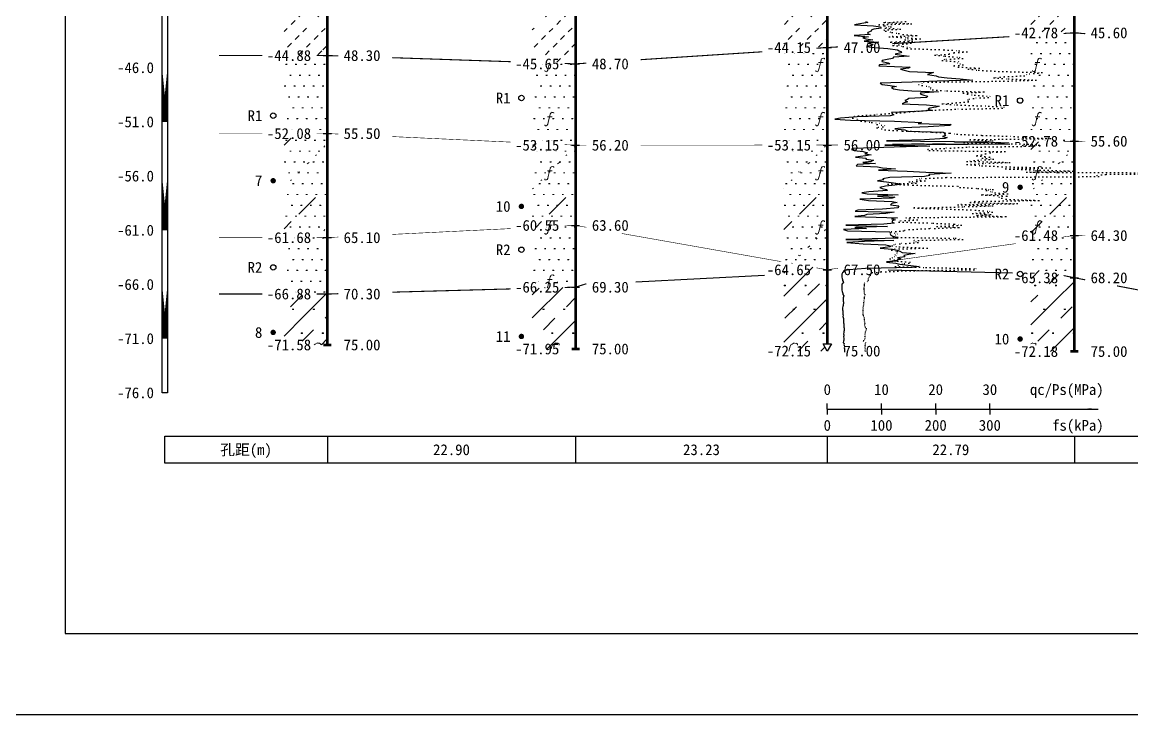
# Model space of a CAD drawing. Extents: x -37 to 3540, y -1485 to 297.
# Drawn here: x 721.3 to 926, y -1485 to -1357.2 of the extents above; entities that cross this region are included whole.
import ezdxf
from ezdxf.enums import TextEntityAlignment as Align

# ---------------------------------------------------------------- set-up
doc = ezdxf.new("R2010")
doc.units = 0
doc.linetypes.add('DOT', pattern=[6.35, 0, -6.35])
doc.layers.get('0').update_dxf_attribs({"linetype": 'CONTINUOUS'})
for name, color, linetype in [('CURVE', 200, 'CONTINUOUS'), ('FRAME', 7, 'CONTINUOUS'), ('HOLE', 41, 'CONTINUOUS'), ('RULER', 7, 'CONTINUOUS'), ('SAMPLE', 1, 'CONTINUOUS'), ('STRATUM', 241, 'CONTINUOUS')]:
    doc.layers.add(name, color=color, linetype=linetype)
doc.layers.add('HATCH', color=7, linetype='CONTINUOUS', lineweight=13)
doc.styles.add('ST', font='')
doc.styles.get('ST').set_extended_font_data('SimSun')
pattern_1 = [(45, (818.5277, -1485), (-6e-07, 6.99998), [0.9473, -8.9522]), (45, (819.9277, -1483.6), (-6e-07, 6.99998), [0.9869, -8.9126]), (45, (821.3277, -1482.2), (-6e-07, 6.99998), [1.06018, -8.8393]), (45, (822.7277, -1480.8), (-6e-07, 6.99998), [0.94918, -8.95032]), (45, (824.1277, -1479.4), (-6e-07, 6.99998), [1.0365, -8.863]), (45, (822.0277, -1485), (-6e-07, 6.99998), [1.01335, -8.88615]), (45, (823.4277, -1483.6), (-6e-07, 6.99998), [1.07896, -12.12037]), (45, (824.8277, -1482.2), (-6e-07, 6.99998), [0.99882, -8.90067]), (45, (819.2277, -1480.8), (-4e-07, 6.99998), [1.05533, -8.84416]), (45, (820.6277, -1479.4), (-4e-07, 6.99998), [1.0365, -8.863])]
pattern_2 = [(82.875, (817.693, -1486.206), (0.000369, 10.000176), [0.0893, -80.5337]), (143.13, (817.794, -1486.2818), (-29.999964, 20.000054), [0.12627, -49.87373]), (172.875, (817.9713, -1486.304), (-70.000246, 9.99966), [0.17857, -80.44443]), (206.565, (818.1497, -1486.2147), (-9.9997, -9.99969), [0.19954, -22.16046]), (243.435, (818.239, -1486.0363), (9e-06, -9.9997), [0.19954, -22.16146]), (255.964, (818.3282, -1485.679), (-0.0002, -9.9995), [0.36813, -40.86287]), (255.964, (818.6383, -1484.439), (-0.0002, -9.9995), [1.2784, -39.9526]), (255.964, (818.7068, -1484.165), (-0.0002, -9.9995), [0.28235, -40.94865]), (216.87, (818.897, -1483.9108), (-9.999982, -10.000018), [0.12627, -49.87373]), (243.435, (818.796, -1483.9865), (9e-06, -9.9997), [0.19954, -22.16146]), (206.565, (819.0755, -1483.8215), (-9.9997, -9.99969), [0.19954, -22.16046]), (172.875, (819.2527, -1483.8437), (-70.000246, 9.99966), [0.17857, -80.44443]), (143.13, (819.3537, -1483.9194), (-29.999964, 20.000054), [0.12627, -49.87373]), (82.875, (819.3426, -1484.008), (0.000369, 10.000176), [0.0893, -80.5337]), (0, (818.198, -1484.66), (0, 10), [0.89286, -9.10714]), (0, (818.5527, -1485), (1, 2), [0, -1.75]), (0, (818.5277, -1484.975), (1, 2), [0, -1.75]), (0, (818.5277, -1485), (1, 2), [0, -1.75]), (0, (818.5027, -1485), (1, 2), [0, -1.75]), (0, (818.5277, -1485.025), (1, 2), [0, -1.75])]
pattern_3 = [(45, (818.528, -1485), (-2e-06, 15.4), [4.3383, -17.4406]), (45, (824.716, -1478.777), (-2e-06, 15.4), [4.386, -17.3928]), (45, (829.676, -1473.819), (-2e-06, 15.4), [3.99, -17.789]), (26.565, (818.528, -1477.3), (15.4, 15.4), [0.2123, -34.2231]), (36.87, (820.0677, -1475.76), (15.4, 15.4), [0.435, -76.565]), (315, (826.228, -1469.653), (15.4, 3e-06), [0.0727, -21.7062]), (26.565, (826.228, -1485), (15.4, 15.4), [0.3184, -34.117]), (26.565, (827.768, -1483.46), (15.4, 15.4), [0.2316, -34.2038]), (90, (828.538, -1482.69), (-15.4, -1e-06), [0.0633, -15.3367]), (26.565, (829.308, -1481.92), (15.4, 15.4), [0.2002, -68.6707]), (36.87, (830.8477, -1480.38), (15.4, 15.4), [0.2435, -76.7565]), (45, (832.388, -1478.84), (-5e-07, 15.4), [0.24, -21.5388]), (315, (833.739, -1477.195), (15.4, 3e-06), [0.0727, -21.7062]), (36.87, (821.6077, -1474.22), (15.4, 15.4), [0.2249, -76.7751]), (53.13, (823.1477, -1472.68), (30.8, 46.2), [0.2956, -76.7044]), (53.13, (824.6877, -1471.14), (30.8, 46.2), [0.2777, -76.7223])]
pattern_4 = [(45, (818.5277, -1485), (-4.24264, 4.24264), [10, 0]), (45, (819.5887, -1488.182), (-2.12132, 6.36396), [3, -3])]
pattern_5 = [(82.875, (816.6915, -1487.6533), (0.00081, 22.00039), [0.1964, -177.1742]), (143.13, (816.9138, -1487.82), (-65.99992, 44.00012), [0.2778, -109.7222]), (172.875, (817.3036, -1487.8687), (-154.00054, 21.99925), [0.3929, -176.9777]), (206.565, (817.696, -1487.672), (-21.99935, -21.9993), [0.439, -48.753]), (243.435, (817.893, -1487.28), (2e-05, -21.9993), [0.439, -48.7552]), (255.964, (818.089, -1486.494), (-0.00044, -21.9989), [0.8099, -89.8983]), (255.964, (818.771, -1483.7656), (-0.00044, -21.9989), [2.8124, -87.8958]), (255.964, (818.9217, -1483.163), (-0.00044, -21.9989), [0.6212, -90.087]), (216.87, (819.3402, -1482.6037), (-21.99996, -22.00004), [0.2778, -109.7222]), (243.435, (819.118, -1482.77), (2e-05, -21.9993), [0.439, -48.7552]), (206.565, (819.733, -1482.407), (-21.99935, -21.9993), [0.439, -48.753]), (172.875, (820.1227, -1482.456), (-154.00054, 21.99925), [0.3929, -176.9777]), (143.13, (820.345, -1482.6228), (-65.99992, 44.00012), [0.2778, -109.7222]), (82.875, (820.3206, -1482.8177), (0.00081, 22.00039), [0.1964, -177.1742]), (0, (817.802, -1484.252), (0, 22), [1.9643, -20.0357]), (0, (818.5827, -1485), (2.2, 4.4), [0, -3.85]), (0, (818.5277, -1484.945), (2.2, 4.4), [0, -3.85]), (0, (818.5277, -1485), (2.2, 4.4), [0, -3.85]), (0, (818.4727, -1485), (2.2, 4.4), [0, -3.85]), (0, (818.5277, -1485.055), (2.2, 4.4), [0, -3.85])]

# ---------------------------------------------------------------- blocks, each defined once
blk = doc.blocks.new('Arrow')
for points in [[(-3.984779, 0.348623), (0, 0), (-3.189535, 0)], [(-3.189535, 0), (0, 0), (-3.984779, -0.348623)]]:
    blk.add_solid(points)
blk = doc.blocks.new('SampleSoilUndisturbed')
at = {"const_width": 0.5}
blk.add_lwpolyline([(-0.25, 0, 1), (0.25, 0, 1)], format="xyb", close=True, dxfattribs=at)
blk = doc.blocks.new('SampleSoilDisturbed')
blk.add_circle((0, 0), 0.5)

msp = doc.modelspace()

# ---------------------------------------------------------------- hatches: boundary and pattern name
at = {"layer": 'HATCH'}
h = msp.add_hatch(dxfattribs=at)
h.set_pattern_fill('NZFT', color=52, style=0)
h.set_pattern_definition(pattern_1)
h.paths.add_polyline_path([(823.4, -1345.08), (815.4, -1345.09), (815.4, -1364.61), (823.4, -1364.88)])
h.paths.add_polyline_path([(811.33, -1366.37), (820.89, -1366.37), (820.89, -1363.44), (811.33, -1363.44)], flags=9)
h.paths.add_polyline_path([(811.33, -1346.57), (820.89, -1346.57), (820.89, -1343.64), (811.33, -1343.64)], flags=9)
h = msp.add_hatch(dxfattribs=at)
h.set_pattern_fill('NZFT', color=52, style=0)
h.set_pattern_definition(pattern_1)
h.paths.add_polyline_path([(915.44, -1348.35), (907.44, -1348.47), (907.44, -1359.62), (915.44, -1359.15)])
h.paths.add_polyline_path([(903.37, -1360.63), (912.93, -1360.63), (912.93, -1357.7), (903.37, -1357.7)], flags=9)
h.paths.add_polyline_path([(903.37, -1349.83), (912.93, -1349.83), (912.93, -1346.9), (903.37, -1346.9)], flags=9)
h = msp.add_hatch(dxfattribs=at)
h.set_pattern_fill('NZFT', color=52, style=0)
h.set_pattern_definition(pattern_1)
h.paths.add_polyline_path([(777.59, -1349.54), (769.59, -1349.54), (769.59, -1363.34), (777.59, -1363.34)])
h.paths.add_polyline_path([(765.52, -1364.83), (775.08, -1364.83), (775.08, -1361.9), (765.52, -1361.9)], flags=9)
h.paths.add_polyline_path([(765.52, -1351.03), (775.08, -1351.03), (775.08, -1348.1), (765.52, -1348.1)], flags=9)
h = msp.add_hatch(dxfattribs=at)
h.set_pattern_fill('NZFT', color=52, style=0)
h.set_pattern_definition(pattern_1)
h.paths.add_polyline_path([(869.85, -1349.07), (861.85, -1347.76), (861.85, -1362.39), (869.85, -1361.87)])
h.paths.add_polyline_path([(857.79, -1363.36), (867.34, -1363.36), (867.34, -1360.44), (857.79, -1360.44)], flags=9)
h.paths.add_polyline_path([(857.78, -1350.56), (867.34, -1350.56), (867.34, -1347.63), (857.78, -1347.63)], flags=9)
h = msp.add_hatch(dxfattribs=at)
h.set_pattern_fill('FS', color=142, style=0)
h.set_pattern_definition(pattern_2)
h.paths.add_polyline_path([(915.44, -1359.15), (907.44, -1359.62), (907.44, -1379.27), (915.44, -1379.15)])
h.paths.add_polyline_path([(903.37, -1380.63), (912.93, -1380.63), (912.93, -1377.7), (903.37, -1377.7)], flags=9)
h.paths.add_polyline_path([(903.37, -1360.63), (912.93, -1360.63), (912.93, -1357.7), (903.37, -1357.7)], flags=9)
h = msp.add_hatch(dxfattribs=at)
h.set_pattern_fill('FS', color=142, style=0)
h.set_pattern_definition(pattern_2)
h.paths.add_polyline_path([(869.85, -1361.87), (861.85, -1362.39), (861.85, -1379.87), (869.85, -1379.87)])
h.paths.add_polyline_path([(857.78, -1381.36), (867.34, -1381.36), (867.34, -1378.43), (857.78, -1378.43)], flags=9)
h.paths.add_polyline_path([(857.79, -1363.36), (867.34, -1363.36), (867.34, -1360.44), (857.79, -1360.44)], flags=9)
h = msp.add_hatch(dxfattribs=at)
h.set_pattern_fill('FS', color=142, style=0)
h.set_pattern_definition(pattern_2)
h.paths.add_polyline_path([(777.59, -1363.34), (769.59, -1363.34), (769.59, -1377.74), (777.59, -1377.74)])
h.paths.add_polyline_path([(765.52, -1379.23), (775.08, -1379.23), (775.08, -1376.3), (765.52, -1376.3)], flags=9)
h.paths.add_polyline_path([(765.52, -1364.83), (775.08, -1364.83), (775.08, -1361.9), (765.52, -1361.9)], flags=9)
h = msp.add_hatch(dxfattribs=at)
h.set_pattern_fill('FS', color=142, style=0)
h.set_pattern_definition(pattern_2)
h.paths.add_polyline_path([(823.4, -1364.88), (815.4, -1364.61), (815.4, -1379.51), (823.4, -1379.88)])
h.paths.add_polyline_path([(811.33, -1381.37), (820.89, -1381.37), (820.89, -1378.44), (811.33, -1378.44)], flags=9)
h.paths.add_polyline_path([(811.33, -1366.37), (820.89, -1366.37), (820.89, -1363.44), (811.33, -1363.44)], flags=9)
h = msp.add_hatch(dxfattribs=at)
h.set_pattern_fill('FS', color=142, style=0)
h.set_pattern_definition(pattern_2)
h.paths.add_polyline_path([(777.59, -1377.74), (769.59, -1377.74), (769.59, -1396.94), (777.59, -1396.94)])
h.paths.add_polyline_path([(765.52, -1398.43), (775.08, -1398.43), (775.08, -1395.5), (765.52, -1395.5)], flags=9)
h.paths.add_polyline_path([(765.52, -1379.23), (775.08, -1379.23), (775.08, -1376.3), (765.52, -1376.3)], flags=9)
h = msp.add_hatch(dxfattribs=at)
h.set_pattern_fill('SZFT', color=142, scale=2.2, style=0)
h.set_pattern_definition(pattern_3)
h.paths.add_polyline_path([(777.59, -1377.74), (769.59, -1377.74), (769.59, -1396.94), (777.59, -1396.94)])
h.paths.add_polyline_path([(765.52, -1398.43), (775.08, -1398.43), (775.08, -1395.5), (765.52, -1395.5)], flags=9)
h.paths.add_polyline_path([(765.52, -1379.23), (775.08, -1379.23), (775.08, -1376.3), (765.52, -1376.3)], flags=9)
h = msp.add_hatch(dxfattribs=at)
h.set_pattern_fill('FS', color=142, style=0)
h.set_pattern_definition(pattern_2)
h.paths.add_polyline_path([(915.44, -1379.15), (907.44, -1379.27), (907.44, -1397.66), (915.44, -1396.55)])
h.paths.add_polyline_path([(903.37, -1398.03), (912.93, -1398.03), (912.93, -1395.1), (903.37, -1395.1)], flags=9)
h.paths.add_polyline_path([(903.37, -1380.63), (912.93, -1380.63), (912.93, -1377.7), (903.37, -1377.7)], flags=9)
h = msp.add_hatch(dxfattribs=at)
h.set_pattern_fill('SZFT', color=142, scale=2.2, style=0)
h.set_pattern_definition(pattern_3)
h.paths.add_polyline_path([(915.44, -1379.15), (907.44, -1379.27), (907.44, -1397.66), (915.44, -1396.55)])
h.paths.add_polyline_path([(903.37, -1398.03), (912.93, -1398.03), (912.93, -1395.1), (903.37, -1395.1)], flags=9)
h.paths.add_polyline_path([(903.37, -1380.63), (912.93, -1380.63), (912.93, -1377.7), (903.37, -1377.7)], flags=9)
h = msp.add_hatch(dxfattribs=at)
h.set_pattern_fill('FS', color=142, style=0)
h.set_pattern_definition(pattern_2)
h.paths.add_polyline_path([(823.4, -1379.88), (815.4, -1379.51), (815.4, -1395.08), (823.4, -1394.68)])
h.paths.add_polyline_path([(811.33, -1396.17), (820.89, -1396.17), (820.89, -1393.24), (811.33, -1393.24)], flags=9)
h.paths.add_polyline_path([(811.33, -1381.37), (820.89, -1381.37), (820.89, -1378.44), (811.33, -1378.44)], flags=9)
h = msp.add_hatch(dxfattribs=at)
h.set_pattern_fill('SZFT', color=142, scale=2.2, style=0)
h.set_pattern_definition(pattern_3)
h.paths.add_polyline_path([(823.4, -1379.88), (815.4, -1379.51), (815.4, -1395.08), (823.4, -1394.68)])
h.paths.add_polyline_path([(811.33, -1396.17), (820.89, -1396.17), (820.89, -1393.24), (811.33, -1393.24)], flags=9)
h.paths.add_polyline_path([(811.33, -1381.37), (820.89, -1381.37), (820.89, -1378.44), (811.33, -1378.44)], flags=9)
h = msp.add_hatch(dxfattribs=at)
h.set_pattern_fill('FS', color=142, style=0)
h.set_pattern_definition(pattern_2)
h.paths.add_polyline_path([(869.85, -1379.87), (861.85, -1379.87), (861.85, -1401.46), (869.85, -1402.87)])
h.paths.add_polyline_path([(857.78, -1404.36), (867.34, -1404.36), (867.34, -1401.43), (857.78, -1401.43)], flags=9)
h.paths.add_polyline_path([(857.78, -1381.36), (867.34, -1381.36), (867.34, -1378.43), (857.78, -1378.43)], flags=9)
h = msp.add_hatch(dxfattribs=at)
h.set_pattern_fill('SZFT', color=142, scale=2.2, style=0)
h.set_pattern_definition(pattern_3)
h.paths.add_polyline_path([(869.85, -1379.87), (861.85, -1379.87), (861.85, -1401.46), (869.85, -1402.87)])
h.paths.add_polyline_path([(857.78, -1404.36), (867.34, -1404.36), (867.34, -1401.43), (857.78, -1401.43)], flags=9)
h.paths.add_polyline_path([(857.78, -1381.36), (867.34, -1381.36), (867.34, -1378.43), (857.78, -1378.43)], flags=9)
h = msp.add_hatch(dxfattribs=at)
h.set_pattern_fill('FS', color=142, style=0)
h.set_pattern_definition(pattern_2)
h.paths.add_polyline_path([(823.4, -1394.68), (815.4, -1395.08), (815.4, -1406.3), (823.4, -1406.08)])
h.paths.add_polyline_path([(811.33, -1407.57), (820.89, -1407.57), (820.89, -1404.64), (811.33, -1404.64)], flags=9)
h.paths.add_polyline_path([(811.33, -1396.17), (820.89, -1396.17), (820.89, -1393.24), (811.33, -1393.24)], flags=9)
h = msp.add_hatch(dxfattribs=at)
h.set_pattern_fill('FS', color=142, style=0)
h.set_pattern_definition(pattern_2)
h.paths.add_polyline_path([(777.59, -1396.94), (769.59, -1396.94), (769.59, -1407.34), (777.59, -1407.34)])
h.paths.add_polyline_path([(765.52, -1408.83), (775.08, -1408.83), (775.08, -1405.9), (765.52, -1405.9)], flags=9)
h.paths.add_polyline_path([(765.52, -1398.43), (775.08, -1398.43), (775.08, -1395.5), (765.52, -1395.5)], flags=9)
h = msp.add_hatch(dxfattribs=at)
h.set_pattern_fill('FS', color=142, style=0)
h.set_pattern_definition(pattern_2)
h.paths.add_polyline_path([(915.44, -1396.55), (907.44, -1397.66), (907.44, -1402.72), (915.44, -1404.35)])
h.paths.add_polyline_path([(903.37, -1405.83), (912.93, -1405.83), (912.93, -1402.9), (903.37, -1402.9)], flags=9)
h.paths.add_polyline_path([(903.37, -1398.03), (912.93, -1398.03), (912.93, -1395.1), (903.37, -1395.1)], flags=9)
h = msp.add_hatch(dxfattribs=at)
h.set_pattern_fill('FZNT', color=32, style=0)
h.set_pattern_definition(pattern_4)
h.paths.add_polyline_path([(869.85, -1402.87), (861.85, -1401.46), (861.85, -1417.87), (869.85, -1417.87), (869.1, -1416.57), (869.85, -1416.57)])
h.paths.add_polyline_path([(857.79, -1419.36), (867.34, -1419.36), (867.34, -1416.44), (857.79, -1416.44)], flags=9)
h.paths.add_polyline_path([(857.78, -1404.36), (867.34, -1404.36), (867.34, -1401.43), (857.78, -1401.43)], flags=9)
h = msp.add_hatch(dxfattribs=at)
h.set_pattern_fill('FS', color=32, scale=2.2, style=0)
h.set_pattern_definition(pattern_5)
h.paths.add_polyline_path([(869.85, -1402.87), (861.85, -1401.46), (861.85, -1417.87), (869.85, -1417.87), (869.1, -1416.57), (869.85, -1416.57)])
h.paths.add_polyline_path([(857.79, -1419.36), (867.34, -1419.36), (867.34, -1416.44), (857.79, -1416.44)], flags=9)
h.paths.add_polyline_path([(857.78, -1404.36), (867.34, -1404.36), (867.34, -1401.43), (857.78, -1401.43)], flags=9)
h = msp.add_hatch(dxfattribs=at)
h.set_pattern_fill('FZNT', color=32, style=0)
h.set_pattern_definition(pattern_4)
h.paths.add_polyline_path([(823.4, -1406.08), (815.4, -1406.3), (815.4, -1417.48), (823.4, -1417.48)])
h.paths.add_polyline_path([(811.33, -1418.97), (820.89, -1418.97), (820.89, -1416.04), (811.33, -1416.04)], flags=9)
h.paths.add_polyline_path([(811.33, -1407.57), (820.89, -1407.57), (820.89, -1404.64), (811.33, -1404.64)], flags=9)
h = msp.add_hatch(dxfattribs=at)
h.set_pattern_fill('FS', color=32, scale=2.2, style=0)
h.set_pattern_definition(pattern_5)
h.paths.add_polyline_path([(823.4, -1406.08), (815.4, -1406.3), (815.4, -1417.48), (823.4, -1417.48)])
h.paths.add_polyline_path([(811.33, -1418.97), (820.89, -1418.97), (820.89, -1416.04), (811.33, -1416.04)], flags=9)
h.paths.add_polyline_path([(811.33, -1407.57), (820.89, -1407.57), (820.89, -1404.64), (811.33, -1404.64)], flags=9)
h = msp.add_hatch(dxfattribs=at)
h.set_pattern_fill('FZNT', color=32, style=0)
h.set_pattern_definition(pattern_4)
h.paths.add_polyline_path([(915.44, -1404.35), (907.44, -1402.72), (907.44, -1417.95), (915.44, -1417.95)])
h.paths.add_polyline_path([(903.37, -1419.43), (912.93, -1419.43), (912.93, -1416.5), (903.37, -1416.5)], flags=9)
h.paths.add_polyline_path([(903.37, -1405.83), (912.93, -1405.83), (912.93, -1402.9), (903.37, -1402.9)], flags=9)
h = msp.add_hatch(dxfattribs=at)
h.set_pattern_fill('FS', color=32, scale=2.2, style=0)
h.set_pattern_definition(pattern_5)
h.paths.add_polyline_path([(915.44, -1404.35), (907.44, -1402.72), (907.44, -1417.95), (915.44, -1417.95)])
h.paths.add_polyline_path([(903.37, -1419.43), (912.93, -1419.43), (912.93, -1416.5), (903.37, -1416.5)], flags=9)
h.paths.add_polyline_path([(903.37, -1405.83), (912.93, -1405.83), (912.93, -1402.9), (903.37, -1402.9)], flags=9)
h = msp.add_hatch(dxfattribs=at)
h.set_pattern_fill('FZNT', color=32, style=0)
h.set_pattern_definition(pattern_4)
h.paths.add_polyline_path([(777.59, -1407.34), (769.59, -1407.34), (769.59, -1416.74), (777.59, -1416.74)])
h.paths.add_polyline_path([(765.52, -1418.23), (775.08, -1418.23), (775.08, -1415.3), (765.52, -1415.3)], flags=9)
h.paths.add_polyline_path([(765.52, -1408.83), (775.08, -1408.83), (775.08, -1405.9), (765.52, -1405.9)], flags=9)
h = msp.add_hatch(dxfattribs=at)
h.set_pattern_fill('FS', color=32, scale=2.2, style=0)
h.set_pattern_definition(pattern_5)
h.paths.add_polyline_path([(777.59, -1407.34), (769.59, -1407.34), (769.59, -1416.74), (777.59, -1416.74)])
h.paths.add_polyline_path([(765.52, -1418.23), (775.08, -1418.23), (775.08, -1415.3), (765.52, -1415.3)], flags=9)
h.paths.add_polyline_path([(765.52, -1408.83), (775.08, -1408.83), (775.08, -1405.9), (765.52, -1405.9)], flags=9)

# ---------------------------------------------------------------- linework, layer by layer
at = {"layer": 'CURVE', "color": 30, "linetype": 'Continuous'}
msp.add_lwpolyline([(876.91, -1357.07), (877.34, -1357.27), (875.87, -1357.47), (874.86, -1357.67), (878.37, -1357.87), (879.69, -1358.07), (879.77, -1358.27), (878.45, -1358.47), (877.97, -1358.67), (877.92, -1358.87), (877.36, -1359.07), (877.28, -1359.27), (877.74, -1359.47), (874.83, -1359.67), (877.47, -1359.87), (876.39, -1360.07), (876.96, -1360.27), (878.28, -1360.47), (876.63, -1360.67), (879.33, -1360.87), (877.27, -1361.07), (878.33, -1361.27), (878.08, -1361.47), (877.08, -1361.67), (878.58, -1361.87), (881.04, -1362.07), (882.79, -1362.27), (883.13, -1362.47), (883.55, -1362.67), (883.44, -1362.87), (882.39, -1363.07), (883.53, -1363.27), (884.94, -1363.47), (882.06, -1363.67), (881.9, -1363.87), (880.91, -1364.07), (879.95, -1364.27), (879.89, -1364.47), (881.09, -1364.67), (881.38, -1364.87), (879.48, -1365.07), (879.38, -1365.27), (885.13, -1365.47), (884.83, -1365.67), (883.35, -1365.87), (884.05, -1366.07), (885.02, -1366.27), (889.44, -1366.47), (888.9, -1366.67), (888.37, -1366.87), (889.94, -1367.07), (890.38, -1367.27), (891.99, -1367.47), (894.38, -1367.67), (896.68, -1367.87), (890.11, -1368.07), (885.52, -1368.27), (879.63, -1368.47), (879.96, -1368.67), (881.43, -1368.87), (882.6, -1369.07), (881.69, -1369.27), (882.05, -1369.47), (883.2, -1369.67), (885.45, -1369.87), (890.35, -1370.07), (887, -1370.27), (887.12, -1370.47), (887.65, -1370.67), (888.4, -1370.87), (888.17, -1371.07), (884.87, -1371.27), (884.66, -1371.47), (884.18, -1371.67), (884.63, -1371.87), (884.02, -1372.07), (883.67, -1372.27), (888.15, -1372.47), (890.48, -1372.67), (889.88, -1372.87), (888.77, -1373.07), (888.47, -1373.27), (889.25, -1373.47), (886.2, -1373.67), (881.71, -1373.87), (881.81, -1374.07), (882.13, -1374.27), (881.46, -1374.47), (875.38, -1374.67), (872.26, -1374.87), (871.22, -1375.07), (874.13, -1375.27), (882.26, -1375.47), (887.24, -1375.67), (886.61, -1375.87), (892.72, -1376.07), (892.48, -1376.27), (888.45, -1376.47), (883.94, -1376.67), (882.32, -1376.87), (884.14, -1377.07), (884.79, -1377.27), (891.23, -1377.47), (891.67, -1377.67), (891.46, -1377.87), (891.68, -1378.07), (891.13, -1378.27), (892, -1378.47), (891.53, -1378.67), (887.8, -1378.87), (880.79, -1379.07), (899.61, -1379.27), (901.32, -1379.47), (903.53, -1379.67), (880.47, -1379.87), (888.76, -1380.07), (882.17, -1380.27), (874.61, -1380.47), (874.29, -1380.67), (874.79, -1380.87), (876.48, -1381.07), (877.27, -1381.27), (876.77, -1381.47), (877.97, -1381.67), (876.93, -1381.87), (875.06, -1382.07), (877, -1382.27), (876.95, -1382.47), (878.36, -1382.67), (877.97, -1382.87), (876.39, -1383.07), (878.75, -1383.27), (875.41, -1383.47), (875.15, -1383.67), (879.14, -1383.87), (880.04, -1384.07), (882.44, -1384.27), (879.27, -1384.47), (884.56, -1384.67), (888.03, -1384.87), (892.72, -1385.07), (888.59, -1385.27), (888.8, -1385.47), (887.8, -1385.67), (881.41, -1385.87), (880.08, -1386.07), (880.27, -1386.27), (879.1, -1386.47), (880.8, -1386.67), (882.51, -1386.87), (883.56, -1387.07), (882.31, -1387.27), (880.62, -1387.47), (879.56, -1387.67), (879.97, -1387.87), (880.8, -1388.07), (880.99, -1388.27), (877.53, -1388.47), (876.25, -1388.67), (877.18, -1388.87), (882.9, -1389.07), (879.13, -1389.27), (882.33, -1389.47), (881.79, -1389.67), (875.87, -1389.87), (877.44, -1390.07), (881.82, -1390.27), (882.74, -1390.47), (881.74, -1390.67), (881.49, -1390.87), (883.05, -1391.07), (882.94, -1391.27), (882.94, -1391.47), (880.03, -1391.67), (875.47, -1391.87), (875.01, -1392.07), (882.19, -1392.27), (880.65, -1392.47), (877.12, -1392.67), (876.73, -1392.87), (874.96, -1393.07), (882.82, -1393.27), (881.69, -1393.47), (882.36, -1393.67), (881.8, -1393.87), (881.84, -1394.07), (882.17, -1394.27), (880.26, -1394.47), (873.27, -1394.67), (880.95, -1394.87), (874.92, -1395.07), (877.08, -1395.27), (872.87, -1395.47), (873.6, -1395.67), (881.33, -1395.87), (881.49, -1396.07), (881.48, -1396.27), (881.58, -1396.47), (881.92, -1396.67), (882.63, -1396.87), (882.91, -1397.07), (873.25, -1397.27), (882.14, -1397.47), (876.71, -1397.67), (873.43, -1397.87), (876.45, -1398.07), (880.66, -1398.27), (881.43, -1398.47), (881.46, -1398.67), (879.6, -1398.87), (881.85, -1399.07), (882.76, -1399.27), (883.24, -1399.47), (883.69, -1399.67), (886.09, -1399.87), (884.91, -1400.07), (883.95, -1400.27), (884.14, -1400.47), (882.78, -1400.67), (883.41, -1400.87), (882.87, -1401.07), (882.56, -1401.27), (880.78, -1401.47), (882.47, -1401.67), (883.21, -1401.87), (885.29, -1402.07), (886.83, -1402.27), (885.5, -1402.47), (876.9, -1402.67), (873.82, -1402.87), (872.86, -1403.07), (872.93, -1403.27), (872.68, -1403.47), (872.56, -1403.67), (872.54, -1403.87), (872.56, -1404.07), (872.56, -1404.27), (872.62, -1404.47), (872.63, -1404.67), (872.64, -1404.87), (872.78, -1405.07), (872.84, -1405.27), (872.57, -1405.47), (872.54, -1405.67), (872.55, -1405.87), (872.54, -1406.07), (872.56, -1406.27), (872.55, -1406.47), (872.56, -1406.67), (872.58, -1406.87), (872.65, -1407.07), (872.73, -1407.27), (872.73, -1407.47), (872.89, -1407.67), (872.87, -1407.87), (872.77, -1408.07), (872.76, -1408.27), (872.79, -1408.47), (872.79, -1408.67), (872.87, -1408.87), (872.83, -1409.07), (872.8, -1409.27), (872.77, -1409.47), (872.74, -1409.67), (872.68, -1409.87), (872.68, -1410.07), (872.68, -1410.27), (872.69, -1410.47), (872.69, -1410.67), (872.69, -1410.87), (872.72, -1411.07), (872.75, -1411.27), (872.74, -1411.47), (872.8, -1411.67), (872.84, -1411.87), (872.83, -1412.07), (872.81, -1412.27), (872.84, -1412.47), (872.86, -1412.67), (872.88, -1412.87), (872.89, -1413.07), (872.9, -1413.27), (872.91, -1413.47), (872.94, -1413.67), (872.96, -1413.87), (872.96, -1414.07), (872.89, -1414.27), (872.9, -1414.47), (872.87, -1414.67), (872.9, -1414.87), (872.89, -1415.07), (872.87, -1415.27), (872.9, -1415.47), (872.9, -1415.67), (872.91, -1415.87), (872.84, -1416.07), (872.76, -1416.27), (872.96, -1416.47), (872.92, -1416.67), (872.94, -1416.87), (873.03, -1417.07), (872.99, -1417.27), (873.02, -1417.47), (873.05, -1417.67), (873.04, -1417.87), (873.04, -1418.07)], dxfattribs=at)
at = {"layer": 'CURVE', "color": 100, "linetype": 'DOT', "ltscale": 0.1}
msp.add_lwpolyline([(884.3, -1357.07), (880.36, -1357.27), (885.34, -1357.47), (879.45, -1357.67), (880.44, -1357.87), (881.58, -1358.07), (880.62, -1358.27), (883.31, -1358.47), (880.3, -1358.67), (880.68, -1358.87), (881.85, -1359.07), (883.06, -1359.27), (883.86, -1359.47), (886.33, -1359.67), (881.3, -1359.87), (884.74, -1360.07), (887, -1360.27), (884.24, -1360.47), (885.49, -1360.67), (881.55, -1360.87), (885.27, -1361.07), (883.79, -1361.27), (882, -1361.47), (883.83, -1361.67), (885.15, -1361.87), (884.6, -1362.07), (891.41, -1362.27), (894.16, -1362.47), (895.58, -1362.67), (893.2, -1362.87), (892.3, -1363.07), (889.75, -1363.27), (891.58, -1363.47), (894.2, -1363.67), (894.77, -1363.87), (891.46, -1364.07), (891.12, -1364.27), (894.12, -1364.47), (893.79, -1364.67), (894.32, -1364.87), (894.87, -1365.07), (893.26, -1365.27), (894.08, -1365.47), (897.85, -1365.67), (895.89, -1365.87), (897.83, -1366.07), (901.51, -1366.27), (909.43, -1366.47), (907.94, -1366.67), (906.68, -1366.87), (906.21, -1367.07), (902.47, -1367.27), (900.63, -1367.47), (903.29, -1367.67), (908.35, -1367.87), (902.45, -1368.07), (887.66, -1368.27), (887.37, -1368.47), (886.7, -1368.67), (887.38, -1368.87), (888.55, -1369.07), (888.91, -1369.27), (888.83, -1369.47), (889.33, -1369.67), (891.95, -1369.87), (898.73, -1370.07), (894.96, -1370.27), (895.73, -1370.47), (897.06, -1370.67), (899.91, -1370.87), (899.53, -1371.07), (896.8, -1371.27), (895.8, -1371.47), (895.81, -1371.67), (895.86, -1371.87), (893.64, -1372.07), (891.11, -1372.27), (893.84, -1372.47), (899.65, -1372.67), (902.48, -1372.87), (902.1, -1373.07), (893.47, -1373.27), (888.17, -1373.47), (885.75, -1373.67), (884.08, -1373.87), (881.26, -1374.07), (878.55, -1374.27), (875.61, -1374.47), (874.45, -1374.67), (874.58, -1374.87), (875.35, -1375.07), (875.52, -1375.27), (876.12, -1375.47), (878.05, -1375.67), (879.5, -1375.87), (879.06, -1376.07), (880.47, -1376.27), (880.07, -1376.47), (879.05, -1376.67), (879.85, -1376.87), (880.52, -1377.07), (883.78, -1377.27), (889.29, -1377.47), (892.52, -1377.67), (893.79, -1377.87), (898.5, -1378.07), (904.32, -1378.27), (906.48, -1378.47), (911.03, -1378.67), (896.2, -1378.87), (900.35, -1379.07), (899.44, -1379.27), (895.1, -1379.47), (906.19, -1379.67), (908.86, -1379.87), (907.82, -1380.07), (895.51, -1380.27), (891.43, -1380.47), (888.34, -1380.67), (888.73, -1380.87), (902.62, -1381.07), (899.9, -1381.27), (899.03, -1381.47), (898.32, -1381.67), (897.45, -1381.87), (899.77, -1382.07), (898.5, -1382.27), (900.48, -1382.47), (897.7, -1382.67), (895.66, -1382.87), (903.48, -1383.07), (898.57, -1383.27), (895.68, -1383.47), (898.4, -1383.67), (902.13, -1383.87), (910.95, -1384.07), (902.8, -1384.27), (909.14, -1384.47), (915.26, -1384.67), (906.68, -1384.87), (950.07, -1385.07), (921.19, -1385.27), (919.52, -1385.47), (919.92, -1385.67), (891.72, -1385.87), (886.93, -1386.07), (886.35, -1386.27), (887.82, -1386.47), (885.05, -1386.67), (886.17, -1386.87), (881.09, -1387.07), (885.68, -1387.27), (894, -1387.47), (894.34, -1387.67), (897.67, -1387.87), (900.38, -1388.07), (899.22, -1388.27), (900.23, -1388.47), (900.83, -1388.67), (903.08, -1388.87), (898.37, -1389.07), (902.97, -1389.27), (901.52, -1389.47), (902.07, -1389.67), (902.84, -1389.87), (908.91, -1390.07), (897.1, -1390.27), (896.29, -1390.47), (904.88, -1390.67), (893.97, -1390.87), (900.35, -1391.07), (894.8, -1391.27), (885.89, -1391.47), (891.91, -1391.67), (897.17, -1391.87), (899.76, -1392.07), (900.27, -1392.27), (896.71, -1392.47), (899.98, -1392.67), (897.49, -1392.87), (902.8, -1393.07), (884.36, -1393.27), (885.02, -1393.47), (886.44, -1393.67), (883.29, -1393.87), (883.12, -1394.07), (889.4, -1394.27), (893.33, -1394.47), (894.54, -1394.67), (890.13, -1394.87), (894.12, -1395.07), (888.62, -1395.27), (884.94, -1395.47), (883.94, -1395.67), (881.66, -1395.87), (882.2, -1396.07), (882.82, -1396.27), (882.51, -1396.47), (881.86, -1396.67), (882.06, -1396.87), (893.49, -1397.07), (894.77, -1397.27), (885.77, -1397.47), (886.15, -1397.67), (886.57, -1397.87), (883.24, -1398.07), (882.17, -1398.27), (881.79, -1398.47), (883.17, -1398.67), (888.25, -1398.87), (881.93, -1399.07), (881.77, -1399.27), (882.74, -1399.47), (882.7, -1399.67), (882.76, -1399.87), (882.31, -1400.07), (882.58, -1400.27), (882.32, -1400.47), (881.86, -1400.67), (881.44, -1400.87), (882.17, -1401.07), (882.84, -1401.27), (885.12, -1401.47), (884.87, -1401.67), (883.7, -1401.87), (882.94, -1402.07), (882.43, -1402.27), (888.09, -1402.47), (897.35, -1402.67), (896.91, -1402.87), (884.35, -1403.07), (879.72, -1403.27), (877.98, -1403.47), (877.86, -1403.67), (877.77, -1403.87), (877.72, -1404.07), (877.5, -1404.27), (877.42, -1404.47), (877.41, -1404.67), (877.39, -1404.87), (877.29, -1405.07), (876.75, -1405.27), (876.68, -1405.47), (876.65, -1405.67), (876.64, -1405.87), (876.61, -1406.07), (876.58, -1406.27), (876.58, -1406.47), (876.61, -1406.67), (876.68, -1406.87), (876.68, -1407.07), (876.67, -1407.27), (876.82, -1407.47), (876.73, -1407.67), (876.68, -1407.87), (876.68, -1408.07), (876.63, -1408.27), (876.61, -1408.47), (876.65, -1408.67), (876.56, -1408.87), (876.56, -1409.07), (876.55, -1409.27), (876.52, -1409.47), (876.44, -1409.67), (876.44, -1409.87), (876.42, -1410.07), (876.4, -1410.27), (876.39, -1410.47), (876.39, -1410.67), (876.4, -1410.87), (876.42, -1411.07), (876.44, -1411.27), (876.51, -1411.47), (876.63, -1411.67), (876.64, -1411.87), (876.66, -1412.07), (876.68, -1412.27), (876.74, -1412.47), (876.77, -1412.67), (876.73, -1412.87), (876.73, -1413.07), (876.77, -1413.27), (876.8, -1413.47), (877.03, -1413.67), (877.04, -1413.87), (876.99, -1414.07), (876.89, -1414.27), (876.82, -1414.47), (876.8, -1414.67), (876.77, -1414.87), (876.74, -1415.07), (876.81, -1415.27), (876.77, -1415.47), (876.8, -1415.67), (876.54, -1415.87), (876.46, -1416.07), (876.92, -1416.27), (876.84, -1416.47), (876.82, -1416.67), (876.8, -1416.87), (876.8, -1417.07), (876.85, -1417.27), (876.81, -1417.47), (876.8, -1417.67), (876.83, -1417.87), (876.83, -1418.07)], dxfattribs=at)
at = {"layer": 'FRAME', "linetype": 'Continuous'}
msp.add_line((729.18, -1203), (729.18, -1470), dxfattribs=at)
at = {"layer": 'HOLE', "linetype": 'Continuous', "const_width": 0.5}
for points in [[(777.59, -1266.74), (777.59, -1416.74)], [(823.4, -1267.48), (823.4, -1417.48)], [(869.85, -1267.87), (869.85, -1416.57)], [(915.44, -1267.95), (915.44, -1417.95)], [(776.84, -1416.74), (778.34, -1416.74)], [(822.65, -1417.48), (824.15, -1417.48)], [(914.69, -1417.95), (916.19, -1417.95)]]:
    msp.add_lwpolyline(points, dxfattribs=at)
at = {"layer": 'HOLE', "linetype": 'Continuous'}
for points in [[(914.69, -1359.15), (916.19, -1359.15)], [(776.84, -1363.34), (778.34, -1363.34)], [(869.1, -1361.87), (870.6, -1361.87)], [(822.65, -1364.88), (824.15, -1364.88)], [(776.84, -1377.74), (778.34, -1377.74)], [(822.65, -1379.88), (824.15, -1379.88)], [(869.1, -1379.87), (870.6, -1379.87)], [(914.69, -1379.15), (916.19, -1379.15)], [(822.65, -1394.68), (824.15, -1394.68)], [(914.69, -1396.55), (916.19, -1396.55)], [(776.84, -1396.94), (778.34, -1396.94)], [(869.1, -1402.87), (870.6, -1402.87)], [(914.69, -1404.35), (916.19, -1404.35)], [(822.65, -1406.08), (824.15, -1406.08)], [(776.84, -1407.34), (778.34, -1407.34)]]:
    msp.add_lwpolyline(points, dxfattribs=at)
msp.add_lwpolyline([(869.1, -1416.57), (870.6, -1416.57), (869.85, -1417.87)], close=True, dxfattribs=at)
at = {"layer": 'RULER', "linetype": 'Continuous'}
for points in [[(747.09, -1265.58), (748.09, -1265.58), (748.09, -1425.58), (747.09, -1425.58)], [(747.59, -1433.58), (777.59, -1433.58), (777.59, -1438.58), (747.59, -1438.58)]]:
    msp.add_lwpolyline(points, close=True, dxfattribs=at)
at = {"layer": 'RULER', "linetype": 'Continuous', "const_width": 1}
for points in [[(747.59, -1365.58), (747.59, -1375.58)], [(747.59, -1385.58), (747.59, -1395.58)], [(747.59, -1405.58), (747.59, -1415.58)]]:
    msp.add_lwpolyline(points, close=True, dxfattribs=at)
at = {"layer": 'RULER', "linetype": 'Continuous'}
for points in [[(869.85, -1428.58), (869.85, -1427.58)], [(869.85, -1428.58), (919.85, -1428.58)], [(869.85, -1428.58), (869.85, -1429.58)], [(879.85, -1428.58), (879.85, -1427.58)], [(879.85, -1428.58), (879.85, -1429.58)], [(889.85, -1428.58), (889.85, -1427.58)], [(889.85, -1428.58), (889.85, -1429.58)], [(899.85, -1428.58), (899.85, -1427.58)], [(899.85, -1428.58), (899.85, -1429.58)], [(777.59, -1433.58), (823.4, -1433.58), (823.4, -1438.58), (777.59, -1438.58)], [(823.4, -1433.58), (869.85, -1433.58), (869.85, -1438.58), (823.4, -1438.58)], [(869.85, -1433.58), (915.44, -1433.58), (915.44, -1438.58), (869.85, -1438.58)], [(915.44, -1433.58), (961.65, -1433.58), (961.65, -1438.58), (915.44, -1438.58)]]:
    msp.add_lwpolyline(points, dxfattribs=at)
at = {"layer": 'STRATUM', "linetype": 'Continuous'}
for points, const_width in [([(913.44, -1359.27), (915.44, -1359.15), (917.44, -1359.31)], 0.2), ([(867.85, -1362), (869.85, -1361.87), (871.85, -1361.75)], 0.2), ([(881.85, -1361.15), (892.65, -1360.51), (903.44, -1359.86)], 0.2), ([(757.59, -1363.34), (765.59, -1363.34)], 0.2), ([(775.59, -1363.34), (777.59, -1363.34), (779.59, -1363.41)], 0.2), ([(789.59, -1363.74), (800.5, -1364.11), (811.4, -1364.48)], 0.2), ([(835.4, -1364.11), (846.63, -1363.38), (857.85, -1362.65)], 0.2), ([(821.4, -1364.82), (823.4, -1364.88), (825.4, -1364.75)], 0.2), ([(757.59, -1377.74), (765.59, -1377.74)], 0.1), ([(775.59, -1377.74), (777.59, -1377.74), (779.59, -1377.83)], 0.1), ([(789.59, -1378.3), (800.5, -1378.81), (811.4, -1379.32)], 0.1), ([(821.4, -1379.79), (823.4, -1379.88), (825.4, -1379.88)], 0.1), ([(835.4, -1379.88), (846.63, -1379.88), (857.85, -1379.87)], 0.1), ([(867.85, -1379.87), (869.85, -1379.87), (871.85, -1379.84)], 0.1), ([(881.85, -1379.68), (892.65, -1379.51), (903.44, -1379.34)], 0.1), ([(913.44, -1379.18), (915.44, -1379.15), (917.44, -1379.21)], 0.1), ([(789.59, -1396.35), (800.5, -1395.81), (811.4, -1395.28)], 0.1), ([(821.4, -1394.78), (823.4, -1394.68), (825.4, -1395.04)], 0.1), ([(831.91, -1396.18), (846.63, -1398.78), (861.34, -1401.37)], 0.1), ([(913.44, -1396.82), (915.44, -1396.55), (917.44, -1396.62)], 0.1), ([(757.59, -1396.94), (765.59, -1396.94)], 0.1), ([(775.59, -1396.94), (777.59, -1396.94), (779.59, -1396.84)], 0.1), ([(880.67, -1401.37), (892.65, -1399.71), (904.63, -1398.05)], 0.1), ([(867.85, -1402.52), (869.85, -1402.87), (871.85, -1402.59)], 0.1), ([(913.44, -1403.94), (915.44, -1404.35), (917.44, -1404.73)], 0.2), ([(789.59, -1407.01), (800.5, -1406.71), (811.4, -1406.41)], 0.2), ([(821.4, -1406.14), (823.4, -1406.08), (825.4, -1405.45)], 0.2), ([(923.31, -1405.85), (938.55, -1408.75), (953.78, -1411.65)], 0.2), ([(757.59, -1407.34), (765.59, -1407.34)], 0.2), ([(775.59, -1407.34), (777.59, -1407.34), (779.59, -1407.29)], 0.2)]:
    msp.add_lwpolyline(points, dxfattribs=dict(at, const_width=const_width))
at = {"layer": 'STRATUM'}
for points in [[(834.51, -1405.09), (858.27, -1403.87)], [(904.03, -1403.51), (881.1, -1402.93)], [(729.18, -1470), (1315.9, -1470)], [(1335.9, -1485), (709.18, -1485)]]:
    msp.add_lwpolyline(points, dxfattribs=at)

# ---------------------------------------------------------------- block references
at = {"layer": 'RULER', "xscale": 0.5, "yscale": 0.5, "zscale": 0.5}
msp.add_blockref('Arrow', (919.85, -1428.58), dxfattribs=at)
at = {"layer": 'SAMPLE'}
for name, p in [('SampleSoilDisturbed', (813.4, -1371.18)), ('SampleSoilDisturbed', (905.44, -1371.65)), ('SampleSoilDisturbed', (767.59, -1374.44)), ('SampleSoilUndisturbed', (767.59, -1386.44)), ('SampleSoilUndisturbed', (905.44, -1387.65)), ('SampleSoilUndisturbed', (813.4, -1391.18)), ('SampleSoilDisturbed', (813.4, -1399.18)), ('SampleSoilDisturbed', (767.59, -1402.44)), ('SampleSoilDisturbed', (905.44, -1403.65)), ('SampleSoilUndisturbed', (767.59, -1414.44)), ('SampleSoilUndisturbed', (813.4, -1415.18)), ('SampleSoilUndisturbed', (905.44, -1415.65))]:
    msp.add_blockref(name, p, dxfattribs=at)

# ---------------------------------------------------------------- texts
at = {"layer": 'HOLE', "style": 'ST'}
for s, p in [('-42.78', (912.44, -1359.15)), ('-44.15', (866.85, -1361.87)), ('-44.88', (774.59, -1363.34)), ('-45.65', (820.4, -1364.88)), ('-52.08', (774.59, -1377.74)), ('-53.15', (820.4, -1379.88)), ('-53.15', (866.85, -1379.87)), ('-52.78', (912.44, -1379.15)), ('-60.55', (820.4, -1394.68)), ('-61.68', (774.59, -1396.94)), ('-61.48', (912.44, -1396.55)), ('-64.65', (866.85, -1402.87)), ('-65.38', (912.44, -1404.35)), ('-66.88', (774.59, -1407.34)), ('-66.25', (820.4, -1406.08)), ('-71.58', (774.59, -1416.74)), ('-71.95', (820.4, -1417.48)), ('-72.15', (866.85, -1417.87)), ('-72.18', (912.44, -1417.95))]:
    msp.add_text(s, height=2, dxfattribs=at).set_placement(p, align=Align.MIDDLE_RIGHT)
for s, p in [('45.60', (918.44, -1359.15)), ('47.00', (872.85, -1361.87)), ('48.30', (780.59, -1363.34)), ('48.70', (826.4, -1364.88)), ('55.50', (780.59, -1377.74)), ('56.20', (826.4, -1379.88)), ('56.00', (872.85, -1379.87)), ('55.60', (918.44, -1379.15)), ('63.60', (826.4, -1394.68)), ('65.10', (780.59, -1396.94)), ('64.30', (918.44, -1396.55)), ('67.50', (872.85, -1402.87)), ('68.20', (918.44, -1404.35)), ('70.30', (780.59, -1407.34)), ('69.30', (826.4, -1406.08)), ('75.00', (780.59, -1416.74)), ('75.00', (826.4, -1417.48)), ('75.00', (872.85, -1417.87)), ('75.00', (918.44, -1417.95))]:
    msp.add_text(s, height=2, dxfattribs=at).set_placement(p, align=Align.MIDDLE_LEFT)
at = {"layer": 'RULER', "style": 'ST'}
for s, p in [('-46.0', (745.59, -1365.58)), ('-51.0', (745.59, -1375.58)), ('-56.0', (745.59, -1385.58)), ('-61.0', (745.59, -1395.58)), ('-66.0', (745.59, -1405.58)), ('-71.0', (745.59, -1415.58)), ('-76.0', (745.59, -1425.58))]:
    msp.add_text(s, height=2, dxfattribs=at).set_placement(p, align=Align.MIDDLE_RIGHT)
for s, p in [('0', (869.85, -1426.58)), ('10', (879.85, -1426.58)), ('20', (889.85, -1426.58)), ('30', (899.85, -1426.58))]:
    msp.add_text(s, height=2, dxfattribs=at).set_placement(p, align=Align.BOTTOM_CENTER)
msp.add_text('qc/Ps(MPa)', height=2, dxfattribs=at).set_placement((920.85, -1426.58), align=Align.BOTTOM_RIGHT)
for s, p in [('0', (869.85, -1430.58)), ('100', (879.85, -1430.58)), ('200', (889.85, -1430.58)), ('300', (899.85, -1430.58))]:
    msp.add_text(s, height=2, dxfattribs=at).set_placement(p, align=Align.TOP_CENTER)
msp.add_text('fs(kPa)', height=2, dxfattribs=at).set_placement((920.85, -1430.58), align=Align.TOP_RIGHT)
for s, p in [('孔距(m)', (762.59, -1436.08)), ('22.90', (800.5, -1436.08)), ('23.23', (846.63, -1436.08)), ('22.79', (892.65, -1436.08))]:
    msp.add_text(s, height=2, dxfattribs=at).set_placement(p, align=Align.MIDDLE_CENTER)
at = {"layer": 'SAMPLE', "style": 'ST'}
for s, p in [('R1', (811.4, -1371.18)), ('R1', (903.44, -1371.65)), ('R1', (765.59, -1374.44)), ('7', (765.59, -1386.44)), ('9', (903.44, -1387.65)), ('10', (811.4, -1391.18)), ('R2', (811.4, -1399.18)), ('R2', (765.59, -1402.44)), ('R2', (903.44, -1403.65)), ('8', (765.59, -1414.44)), ('11', (811.4, -1415.18)), ('10', (903.44, -1415.65))]:
    msp.add_text(s, height=2, dxfattribs=at).set_placement(p, align=Align.MIDDLE_RIGHT)

doc.saveas('drawing.dxf')
